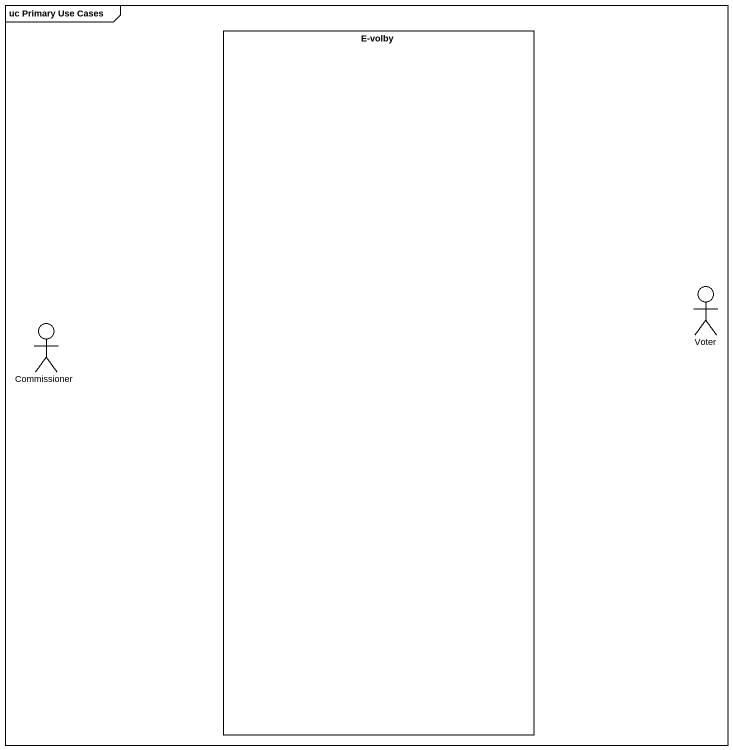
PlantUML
@startuml
mainframe uc Primary Use Cases
rectangle "E-volby" as E_volby
actor Voter
actor Commissioner
@enduml
